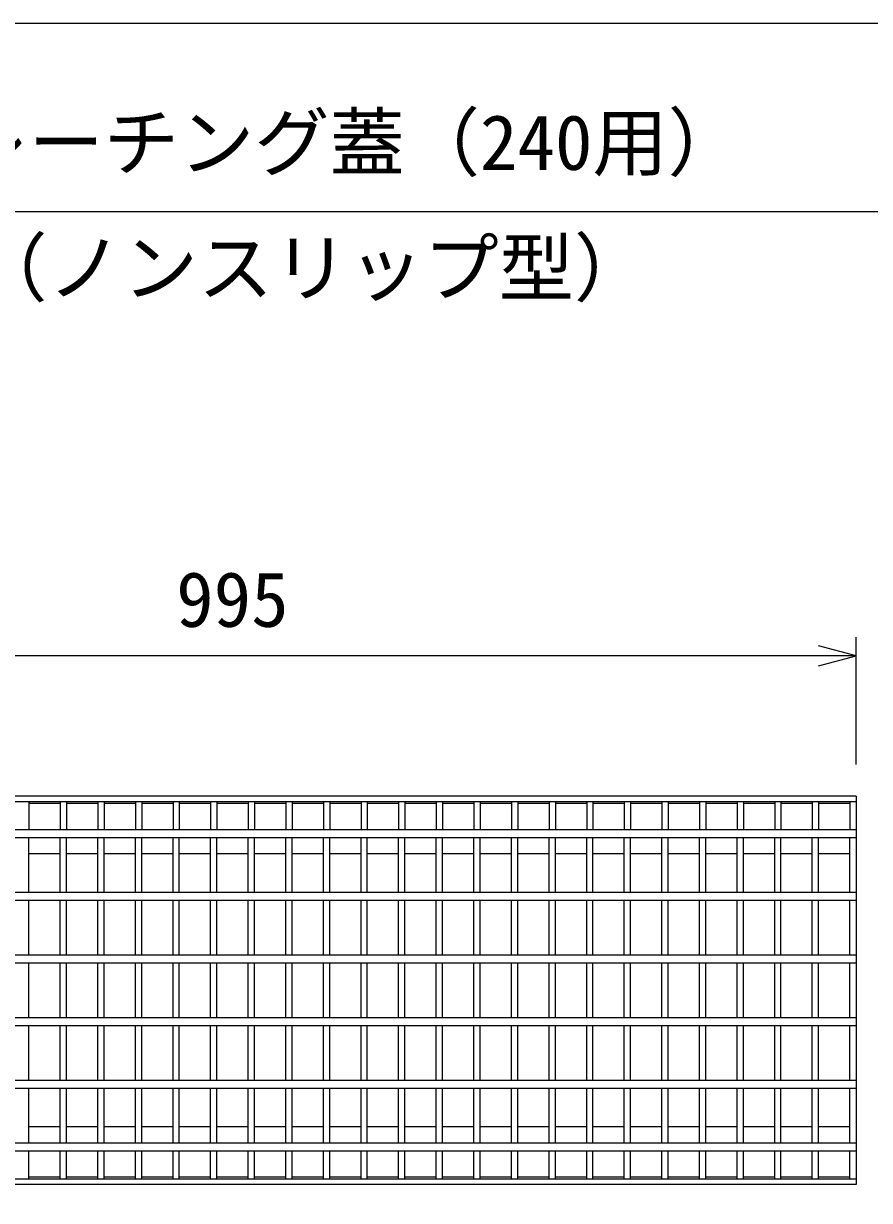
# Model space of a CAD drawing. Units: millimetres, scale not verified. Extents: x -33600 to 33600, y -11880 to 11880.
# Drawn here: x -30280 to -29605, y -5573 to -4634 of the extents above; entities that cross this region are included whole.
import ezdxf
from ezdxf.enums import TextEntityAlignment as Align

# ---------------------------------------------------------------- set-up
doc = ezdxf.new("R2010")
doc.units = ezdxf.units.MM
doc.header["$LTSCALE"] = 40
for name, color, linetype, lineweight in [('0-0_DIM', 7, 'Continuous', 25), ('0-2_HATCH', 6, 'Continuous', 25), ('0-6_TXT', 7, 'Continuous', 25)]:
    doc.layers.add(name, color=color, linetype=linetype, lineweight=lineweight)
doc.styles.add('ＭＳ ゴシック', font='')
doc.styles.get('ＭＳ ゴシック').set_extended_font_data('MS Gothic')

msp = doc.modelspace()

# ---------------------------------------------------------------- linework, layer by layer
at = {"layer": '0-0_DIM'}
for p, q in [((-29615.84, -5225.23), (-29615.84, -5123.65)), ((-29615.84, -5138.65), (-30610.84, -5138.65))]:
    msp.add_line(p, q, dxfattribs=at)
msp.add_lwpolyline([(-29645.84, -5146.68), (-29615.84, -5138.65), (-29645.84, -5130.61)], dxfattribs=at)
at = {"layer": '0-2_HATCH'}
for p, q in [((-29615.84, -5250.46), (-30610.84, -5250.46)), ((-29615.84, -5254.96), (-30610.84, -5254.96)), ((-30275.84, -5254.96), (-30275.84, -5277.46)), ((-30250.84, -5256.46), (-30275.84, -5256.46)), ((-30250.84, -5254.96), (-30250.84, -5277.46)), ((-30245.84, -5254.96), (-30245.84, -5277.46)), ((-30220.84, -5256.46), (-30245.84, -5256.46)), ((-30220.84, -5254.96), (-30220.84, -5277.46)), ((-30215.84, -5254.96), (-30215.84, -5277.46)), ((-30190.84, -5256.46), (-30215.84, -5256.46)), ((-30190.84, -5254.96), (-30190.84, -5277.46)), ((-30185.84, -5254.96), (-30185.84, -5277.46)), ((-30160.84, -5256.46), (-30185.84, -5256.46)), ((-30160.84, -5254.96), (-30160.84, -5277.46)), ((-30155.84, -5254.96), (-30155.84, -5277.46)), ((-30130.84, -5256.46), (-30155.84, -5256.46)), ((-30130.84, -5254.96), (-30130.84, -5277.46)), ((-30125.84, -5254.96), (-30125.84, -5277.46)), ((-30100.84, -5256.46), (-30125.84, -5256.46)), ((-30100.84, -5254.96), (-30100.84, -5277.46)), ((-30095.84, -5254.96), (-30095.84, -5277.46)), ((-30070.84, -5256.46), (-30095.84, -5256.46)), ((-30070.84, -5254.96), (-30070.84, -5277.46)), ((-30065.84, -5254.96), (-30065.84, -5277.46)), ((-30040.84, -5256.46), (-30065.84, -5256.46)), ((-30040.84, -5254.96), (-30040.84, -5277.46)), ((-30035.84, -5254.96), (-30035.84, -5277.46)), ((-30010.84, -5256.46), (-30035.84, -5256.46)), ((-30010.84, -5254.96), (-30010.84, -5277.46)), ((-30005.84, -5254.96), (-30005.84, -5277.46)), ((-29980.84, -5256.46), (-30005.84, -5256.46)), ((-29980.84, -5254.96), (-29980.84, -5277.46)), ((-29975.84, -5254.96), (-29975.84, -5277.46)), ((-29950.84, -5256.46), (-29975.84, -5256.46)), ((-29950.84, -5254.96), (-29950.84, -5277.46)), ((-29945.84, -5254.96), (-29945.84, -5277.46)), ((-29920.84, -5256.46), (-29945.84, -5256.46)), ((-29920.84, -5254.96), (-29920.84, -5277.46)), ((-29915.84, -5254.96), (-29915.84, -5277.46)), ((-29890.84, -5256.46), (-29915.84, -5256.46)), ((-29890.84, -5254.96), (-29890.84, -5277.46)), ((-29885.84, -5254.96), (-29885.84, -5277.46)), ((-29860.84, -5256.46), (-29885.84, -5256.46)), ((-29860.84, -5254.96), (-29860.84, -5277.46)), ((-29855.84, -5254.96), (-29855.84, -5277.46)), ((-29830.84, -5256.46), (-29855.84, -5256.46)), ((-29830.84, -5254.96), (-29830.84, -5277.46)), ((-29825.84, -5254.96), (-29825.84, -5277.46)), ((-29800.84, -5256.46), (-29825.84, -5256.46)), ((-29800.84, -5254.96), (-29800.84, -5277.46)), ((-29795.84, -5254.96), (-29795.84, -5277.46)), ((-29770.84, -5256.46), (-29795.84, -5256.46)), ((-29770.84, -5254.96), (-29770.84, -5277.46)), ((-29765.84, -5254.96), (-29765.84, -5277.46)), ((-29740.84, -5256.46), (-29765.84, -5256.46)), ((-29740.84, -5254.96), (-29740.84, -5277.46)), ((-29735.84, -5254.96), (-29735.84, -5277.46)), ((-29710.84, -5256.46), (-29735.84, -5256.46)), ((-29710.84, -5254.96), (-29710.84, -5277.46)), ((-29705.84, -5254.96), (-29705.84, -5277.46)), ((-29680.84, -5256.46), (-29705.84, -5256.46)), ((-29680.84, -5254.96), (-29680.84, -5277.46)), ((-29675.84, -5254.96), (-29675.84, -5277.46)), ((-29650.84, -5256.46), (-29675.84, -5256.46)), ((-29650.84, -5254.96), (-29650.84, -5277.46)), ((-29645.84, -5254.96), (-29645.84, -5277.46)), ((-29620.84, -5256.46), (-29645.84, -5256.46)), ((-29620.84, -5254.96), (-29620.84, -5277.46)), ((-29615.84, -5250.46), (-29615.84, -5560.46)), ((-29615.84, -5277.46), (-30610.84, -5277.46)), ((-30610.84, -5283.46), (-29615.84, -5283.46)), ((-30275.84, -5327.46), (-30275.84, -5283.46)), ((-30250.84, -5327.46), (-30250.84, -5283.46)), ((-30245.84, -5327.46), (-30245.84, -5283.46)), ((-30220.84, -5327.46), (-30220.84, -5283.46)), ((-30215.84, -5327.46), (-30215.84, -5283.46)), ((-30190.84, -5327.46), (-30190.84, -5283.46)), ((-30185.84, -5327.46), (-30185.84, -5283.46)), ((-30160.84, -5327.46), (-30160.84, -5283.46)), ((-30155.84, -5327.46), (-30155.84, -5283.46)), ((-30130.84, -5327.46), (-30130.84, -5283.46)), ((-30125.84, -5327.46), (-30125.84, -5283.46)), ((-30100.84, -5327.46), (-30100.84, -5283.46)), ((-30095.84, -5327.46), (-30095.84, -5283.46)), ((-30070.84, -5327.46), (-30070.84, -5283.46)), ((-30065.84, -5327.46), (-30065.84, -5283.46)), ((-30040.84, -5327.46), (-30040.84, -5283.46)), ((-30035.84, -5327.46), (-30035.84, -5283.46)), ((-30010.84, -5327.46), (-30010.84, -5283.46)), ((-30005.84, -5327.46), (-30005.84, -5283.46)), ((-29980.84, -5327.46), (-29980.84, -5283.46)), ((-29975.84, -5327.46), (-29975.84, -5283.46)), ((-29950.84, -5327.46), (-29950.84, -5283.46)), ((-29945.84, -5327.46), (-29945.84, -5283.46)), ((-29920.84, -5327.46), (-29920.84, -5283.46)), ((-29915.84, -5327.46), (-29915.84, -5283.46)), ((-29890.84, -5327.46), (-29890.84, -5283.46)), ((-29885.84, -5327.46), (-29885.84, -5283.46)), ((-29860.84, -5327.46), (-29860.84, -5283.46)), ((-29855.84, -5327.46), (-29855.84, -5283.46)), ((-29830.84, -5327.46), (-29830.84, -5283.46)), ((-29825.84, -5327.46), (-29825.84, -5283.46)), ((-29800.84, -5327.46), (-29800.84, -5283.46)), ((-29795.84, -5327.46), (-29795.84, -5283.46)), ((-29770.84, -5327.46), (-29770.84, -5283.46)), ((-29765.84, -5327.46), (-29765.84, -5283.46)), ((-29740.84, -5327.46), (-29740.84, -5283.46)), ((-29735.84, -5327.46), (-29735.84, -5283.46)), ((-29710.84, -5327.46), (-29710.84, -5283.46)), ((-29705.84, -5327.46), (-29705.84, -5283.46)), ((-29680.84, -5327.46), (-29680.84, -5283.46)), ((-29675.84, -5327.46), (-29675.84, -5283.46)), ((-29650.84, -5327.46), (-29650.84, -5283.46)), ((-29645.84, -5327.46), (-29645.84, -5283.46)), ((-29620.84, -5327.46), (-29620.84, -5283.46)), ((-30250.84, -5296.46), (-30275.84, -5296.46)), ((-30220.84, -5296.46), (-30245.84, -5296.46)), ((-30190.84, -5296.46), (-30215.84, -5296.46)), ((-30160.84, -5296.46), (-30185.84, -5296.46)), ((-30130.84, -5296.46), (-30155.84, -5296.46)), ((-30100.84, -5296.46), (-30125.84, -5296.46)), ((-30070.84, -5296.46), (-30095.84, -5296.46)), ((-30040.84, -5296.46), (-30065.84, -5296.46)), ((-30010.84, -5296.46), (-30035.84, -5296.46)), ((-29980.84, -5296.46), (-30005.84, -5296.46)), ((-29950.84, -5296.46), (-29975.84, -5296.46)), ((-29920.84, -5296.46), (-29945.84, -5296.46)), ((-29890.84, -5296.46), (-29915.84, -5296.46)), ((-29860.84, -5296.46), (-29885.84, -5296.46)), ((-29830.84, -5296.46), (-29855.84, -5296.46)), ((-29800.84, -5296.46), (-29825.84, -5296.46)), ((-29770.84, -5296.46), (-29795.84, -5296.46)), ((-29740.84, -5296.46), (-29765.84, -5296.46)), ((-29710.84, -5296.46), (-29735.84, -5296.46)), ((-29680.84, -5296.46), (-29705.84, -5296.46)), ((-29650.84, -5296.46), (-29675.84, -5296.46)), ((-29620.84, -5296.46), (-29645.84, -5296.46)), ((-29615.84, -5327.46), (-30610.84, -5327.46)), ((-30610.84, -5333.46), (-29615.84, -5333.46)), ((-30275.84, -5377.46), (-30275.84, -5333.46)), ((-30250.84, -5377.46), (-30250.84, -5333.46)), ((-30245.84, -5377.46), (-30245.84, -5333.46)), ((-30220.84, -5377.46), (-30220.84, -5333.46)), ((-30215.84, -5377.46), (-30215.84, -5333.46)), ((-30190.84, -5377.46), (-30190.84, -5333.46)), ((-30185.84, -5377.46), (-30185.84, -5333.46)), ((-30160.84, -5377.46), (-30160.84, -5333.46)), ((-30155.84, -5377.46), (-30155.84, -5333.46)), ((-30130.84, -5377.46), (-30130.84, -5333.46)), ((-30125.84, -5377.46), (-30125.84, -5333.46)), ((-30100.84, -5377.46), (-30100.84, -5333.46)), ((-30095.84, -5377.46), (-30095.84, -5333.46)), ((-30070.84, -5377.46), (-30070.84, -5333.46)), ((-30065.84, -5377.46), (-30065.84, -5333.46)), ((-30040.84, -5377.46), (-30040.84, -5333.46)), ((-30035.84, -5377.46), (-30035.84, -5333.46)), ((-30010.84, -5377.46), (-30010.84, -5333.46)), ((-30005.84, -5377.46), (-30005.84, -5333.46)), ((-29980.84, -5377.46), (-29980.84, -5333.46)), ((-29975.84, -5377.46), (-29975.84, -5333.46)), ((-29950.84, -5377.46), (-29950.84, -5333.46)), ((-29945.84, -5377.46), (-29945.84, -5333.46)), ((-29920.84, -5377.46), (-29920.84, -5333.46)), ((-29915.84, -5377.46), (-29915.84, -5333.46)), ((-29890.84, -5377.46), (-29890.84, -5333.46)), ((-29885.84, -5377.46), (-29885.84, -5333.46)), ((-29860.84, -5377.46), (-29860.84, -5333.46)), ((-29855.84, -5377.46), (-29855.84, -5333.46)), ((-29830.84, -5377.46), (-29830.84, -5333.46)), ((-29825.84, -5377.46), (-29825.84, -5333.46)), ((-29800.84, -5377.46), (-29800.84, -5333.46)), ((-29795.84, -5377.46), (-29795.84, -5333.46)), ((-29770.84, -5377.46), (-29770.84, -5333.46)), ((-29765.84, -5377.46), (-29765.84, -5333.46)), ((-29740.84, -5377.46), (-29740.84, -5333.46)), ((-29735.84, -5377.46), (-29735.84, -5333.46)), ((-29710.84, -5377.46), (-29710.84, -5333.46)), ((-29705.84, -5377.46), (-29705.84, -5333.46)), ((-29680.84, -5377.46), (-29680.84, -5333.46)), ((-29675.84, -5377.46), (-29675.84, -5333.46)), ((-29650.84, -5377.46), (-29650.84, -5333.46)), ((-29645.84, -5377.46), (-29645.84, -5333.46)), ((-29620.84, -5377.46), (-29620.84, -5333.46)), ((-29615.84, -5377.46), (-30610.84, -5377.46)), ((-30610.84, -5383.46), (-29615.84, -5383.46)), ((-30275.84, -5427.46), (-30275.84, -5383.46)), ((-30250.84, -5427.46), (-30250.84, -5383.46)), ((-30245.84, -5427.46), (-30245.84, -5383.46)), ((-30220.84, -5427.46), (-30220.84, -5383.46)), ((-30215.84, -5427.46), (-30215.84, -5383.46)), ((-30190.84, -5427.46), (-30190.84, -5383.46)), ((-30185.84, -5427.46), (-30185.84, -5383.46)), ((-30160.84, -5427.46), (-30160.84, -5383.46)), ((-30155.84, -5427.46), (-30155.84, -5383.46)), ((-30130.84, -5427.46), (-30130.84, -5383.46)), ((-30125.84, -5427.46), (-30125.84, -5383.46)), ((-30100.84, -5427.46), (-30100.84, -5383.46)), ((-30095.84, -5427.46), (-30095.84, -5383.46)), ((-30070.84, -5427.46), (-30070.84, -5383.46)), ((-30065.84, -5427.46), (-30065.84, -5383.46)), ((-30040.84, -5427.46), (-30040.84, -5383.46)), ((-30035.84, -5427.46), (-30035.84, -5383.46)), ((-30010.84, -5427.46), (-30010.84, -5383.46)), ((-30005.84, -5427.46), (-30005.84, -5383.46)), ((-29980.84, -5427.46), (-29980.84, -5383.46)), ((-29975.84, -5427.46), (-29975.84, -5383.46)), ((-29950.84, -5427.46), (-29950.84, -5383.46)), ((-29945.84, -5427.46), (-29945.84, -5383.46)), ((-29920.84, -5427.46), (-29920.84, -5383.46)), ((-29915.84, -5427.46), (-29915.84, -5383.46)), ((-29890.84, -5427.46), (-29890.84, -5383.46)), ((-29885.84, -5427.46), (-29885.84, -5383.46)), ((-29860.84, -5427.46), (-29860.84, -5383.46)), ((-29855.84, -5427.46), (-29855.84, -5383.46)), ((-29830.84, -5427.46), (-29830.84, -5383.46)), ((-29825.84, -5427.46), (-29825.84, -5383.46)), ((-29800.84, -5427.46), (-29800.84, -5383.46)), ((-29795.84, -5427.46), (-29795.84, -5383.46)), ((-29770.84, -5427.46), (-29770.84, -5383.46)), ((-29765.84, -5427.46), (-29765.84, -5383.46)), ((-29740.84, -5427.46), (-29740.84, -5383.46)), ((-29735.84, -5427.46), (-29735.84, -5383.46)), ((-29710.84, -5427.46), (-29710.84, -5383.46)), ((-29705.84, -5427.46), (-29705.84, -5383.46)), ((-29680.84, -5427.46), (-29680.84, -5383.46)), ((-29675.84, -5427.46), (-29675.84, -5383.46)), ((-29650.84, -5427.46), (-29650.84, -5383.46)), ((-29645.84, -5427.46), (-29645.84, -5383.46)), ((-29620.84, -5427.46), (-29620.84, -5383.46)), ((-29615.84, -5427.46), (-30610.84, -5427.46)), ((-30610.84, -5433.46), (-29615.84, -5433.46)), ((-30275.84, -5477.46), (-30275.84, -5433.46)), ((-30250.84, -5477.46), (-30250.84, -5433.46)), ((-30245.84, -5477.46), (-30245.84, -5433.46)), ((-30220.84, -5477.46), (-30220.84, -5433.46)), ((-30215.84, -5477.46), (-30215.84, -5433.46)), ((-30190.84, -5477.46), (-30190.84, -5433.46)), ((-30185.84, -5477.46), (-30185.84, -5433.46)), ((-30160.84, -5477.46), (-30160.84, -5433.46)), ((-30155.84, -5477.46), (-30155.84, -5433.46)), ((-30130.84, -5477.46), (-30130.84, -5433.46)), ((-30125.84, -5477.46), (-30125.84, -5433.46)), ((-30100.84, -5477.46), (-30100.84, -5433.46)), ((-30095.84, -5477.46), (-30095.84, -5433.46)), ((-30070.84, -5477.46), (-30070.84, -5433.46)), ((-30065.84, -5477.46), (-30065.84, -5433.46)), ((-30040.84, -5477.46), (-30040.84, -5433.46)), ((-30035.84, -5477.46), (-30035.84, -5433.46)), ((-30010.84, -5477.46), (-30010.84, -5433.46)), ((-30005.84, -5477.46), (-30005.84, -5433.46)), ((-29980.84, -5477.46), (-29980.84, -5433.46)), ((-29975.84, -5477.46), (-29975.84, -5433.46)), ((-29950.84, -5477.46), (-29950.84, -5433.46)), ((-29945.84, -5477.46), (-29945.84, -5433.46)), ((-29920.84, -5477.46), (-29920.84, -5433.46)), ((-29915.84, -5477.46), (-29915.84, -5433.46)), ((-29890.84, -5477.46), (-29890.84, -5433.46)), ((-29885.84, -5477.46), (-29885.84, -5433.46)), ((-29860.84, -5477.46), (-29860.84, -5433.46)), ((-29855.84, -5477.46), (-29855.84, -5433.46)), ((-29830.84, -5477.46), (-29830.84, -5433.46)), ((-29825.84, -5477.46), (-29825.84, -5433.46)), ((-29800.84, -5477.46), (-29800.84, -5433.46)), ((-29795.84, -5477.46), (-29795.84, -5433.46)), ((-29770.84, -5477.46), (-29770.84, -5433.46)), ((-29765.84, -5477.46), (-29765.84, -5433.46)), ((-29740.84, -5477.46), (-29740.84, -5433.46)), ((-29735.84, -5477.46), (-29735.84, -5433.46)), ((-29710.84, -5477.46), (-29710.84, -5433.46)), ((-29705.84, -5477.46), (-29705.84, -5433.46)), ((-29680.84, -5477.46), (-29680.84, -5433.46)), ((-29675.84, -5477.46), (-29675.84, -5433.46)), ((-29650.84, -5477.46), (-29650.84, -5433.46)), ((-29645.84, -5477.46), (-29645.84, -5433.46)), ((-29620.84, -5477.46), (-29620.84, -5433.46)), ((-29615.84, -5477.46), (-30610.84, -5477.46)), ((-30610.84, -5483.46), (-29615.84, -5483.46)), ((-30275.84, -5527.46), (-30275.84, -5483.46)), ((-30250.84, -5527.46), (-30250.84, -5483.46)), ((-30245.84, -5527.46), (-30245.84, -5483.46)), ((-30220.84, -5527.46), (-30220.84, -5483.46)), ((-30215.84, -5527.46), (-30215.84, -5483.46)), ((-30190.84, -5527.46), (-30190.84, -5483.46)), ((-30185.84, -5527.46), (-30185.84, -5483.46)), ((-30160.84, -5527.46), (-30160.84, -5483.46)), ((-30155.84, -5527.46), (-30155.84, -5483.46)), ((-30130.84, -5527.46), (-30130.84, -5483.46)), ((-30125.84, -5527.46), (-30125.84, -5483.46)), ((-30100.84, -5527.46), (-30100.84, -5483.46)), ((-30095.84, -5527.46), (-30095.84, -5483.46)), ((-30070.84, -5527.46), (-30070.84, -5483.46)), ((-30065.84, -5527.46), (-30065.84, -5483.46)), ((-30040.84, -5527.46), (-30040.84, -5483.46)), ((-30035.84, -5527.46), (-30035.84, -5483.46)), ((-30010.84, -5527.46), (-30010.84, -5483.46)), ((-30005.84, -5527.46), (-30005.84, -5483.46)), ((-29980.84, -5527.46), (-29980.84, -5483.46)), ((-29975.84, -5527.46), (-29975.84, -5483.46)), ((-29950.84, -5527.46), (-29950.84, -5483.46)), ((-29945.84, -5527.46), (-29945.84, -5483.46)), ((-29920.84, -5527.46), (-29920.84, -5483.46)), ((-29915.84, -5527.46), (-29915.84, -5483.46)), ((-29890.84, -5527.46), (-29890.84, -5483.46)), ((-29885.84, -5527.46), (-29885.84, -5483.46)), ((-29860.84, -5527.46), (-29860.84, -5483.46)), ((-29855.84, -5527.46), (-29855.84, -5483.46)), ((-29830.84, -5527.46), (-29830.84, -5483.46)), ((-29825.84, -5527.46), (-29825.84, -5483.46)), ((-29800.84, -5527.46), (-29800.84, -5483.46)), ((-29795.84, -5527.46), (-29795.84, -5483.46)), ((-29770.84, -5527.46), (-29770.84, -5483.46)), ((-29765.84, -5527.46), (-29765.84, -5483.46)), ((-29740.84, -5527.46), (-29740.84, -5483.46)), ((-29735.84, -5527.46), (-29735.84, -5483.46)), ((-29710.84, -5527.46), (-29710.84, -5483.46)), ((-29705.84, -5527.46), (-29705.84, -5483.46)), ((-29680.84, -5527.46), (-29680.84, -5483.46)), ((-29675.84, -5527.46), (-29675.84, -5483.46)), ((-29650.84, -5527.46), (-29650.84, -5483.46)), ((-29645.84, -5527.46), (-29645.84, -5483.46)), ((-29620.84, -5527.46), (-29620.84, -5483.46)), ((-30250.84, -5514.46), (-30275.84, -5514.46)), ((-30220.84, -5514.46), (-30245.84, -5514.46)), ((-30190.84, -5514.46), (-30215.84, -5514.46)), ((-30160.84, -5514.46), (-30185.84, -5514.46)), ((-30130.84, -5514.46), (-30155.84, -5514.46)), ((-30100.84, -5514.46), (-30125.84, -5514.46)), ((-30070.84, -5514.46), (-30095.84, -5514.46)), ((-30040.84, -5514.46), (-30065.84, -5514.46)), ((-30010.84, -5514.46), (-30035.84, -5514.46)), ((-29980.84, -5514.46), (-30005.84, -5514.46)), ((-29950.84, -5514.46), (-29975.84, -5514.46)), ((-29920.84, -5514.46), (-29945.84, -5514.46)), ((-29890.84, -5514.46), (-29915.84, -5514.46)), ((-29860.84, -5514.46), (-29885.84, -5514.46)), ((-29830.84, -5514.46), (-29855.84, -5514.46)), ((-29800.84, -5514.46), (-29825.84, -5514.46)), ((-29770.84, -5514.46), (-29795.84, -5514.46)), ((-29740.84, -5514.46), (-29765.84, -5514.46)), ((-29710.84, -5514.46), (-29735.84, -5514.46)), ((-29680.84, -5514.46), (-29705.84, -5514.46)), ((-29650.84, -5514.46), (-29675.84, -5514.46)), ((-29620.84, -5514.46), (-29645.84, -5514.46)), ((-29615.84, -5527.46), (-30610.84, -5527.46)), ((-30610.84, -5533.46), (-29615.84, -5533.46)), ((-30275.84, -5555.96), (-30275.84, -5533.46)), ((-30250.84, -5555.96), (-30250.84, -5533.46)), ((-30245.84, -5555.96), (-30245.84, -5533.46)), ((-30220.84, -5555.96), (-30220.84, -5533.46)), ((-30215.84, -5555.96), (-30215.84, -5533.46)), ((-30190.84, -5555.96), (-30190.84, -5533.46)), ((-30185.84, -5555.96), (-30185.84, -5533.46)), ((-30160.84, -5555.96), (-30160.84, -5533.46)), ((-30155.84, -5555.96), (-30155.84, -5533.46)), ((-30130.84, -5555.96), (-30130.84, -5533.46)), ((-30125.84, -5555.96), (-30125.84, -5533.46)), ((-30100.84, -5555.96), (-30100.84, -5533.46)), ((-30095.84, -5555.96), (-30095.84, -5533.46)), ((-30070.84, -5555.96), (-30070.84, -5533.46)), ((-30065.84, -5555.96), (-30065.84, -5533.46)), ((-30040.84, -5555.96), (-30040.84, -5533.46)), ((-30035.84, -5555.96), (-30035.84, -5533.46)), ((-30010.84, -5555.96), (-30010.84, -5533.46)), ((-30005.84, -5555.96), (-30005.84, -5533.46)), ((-29980.84, -5555.96), (-29980.84, -5533.46)), ((-29975.84, -5555.96), (-29975.84, -5533.46)), ((-29950.84, -5555.96), (-29950.84, -5533.46)), ((-29945.84, -5555.96), (-29945.84, -5533.46)), ((-29920.84, -5555.96), (-29920.84, -5533.46)), ((-29915.84, -5555.96), (-29915.84, -5533.46)), ((-29890.84, -5555.96), (-29890.84, -5533.46)), ((-29885.84, -5555.96), (-29885.84, -5533.46)), ((-29860.84, -5555.96), (-29860.84, -5533.46)), ((-29855.84, -5555.96), (-29855.84, -5533.46)), ((-29830.84, -5555.96), (-29830.84, -5533.46)), ((-29825.84, -5555.96), (-29825.84, -5533.46)), ((-29800.84, -5555.96), (-29800.84, -5533.46)), ((-29795.84, -5555.96), (-29795.84, -5533.46)), ((-29770.84, -5555.96), (-29770.84, -5533.46)), ((-29765.84, -5555.96), (-29765.84, -5533.46)), ((-29740.84, -5555.96), (-29740.84, -5533.46)), ((-29735.84, -5555.96), (-29735.84, -5533.46)), ((-29710.84, -5555.96), (-29710.84, -5533.46)), ((-29705.84, -5555.96), (-29705.84, -5533.46)), ((-29680.84, -5555.96), (-29680.84, -5533.46)), ((-29675.84, -5555.96), (-29675.84, -5533.46)), ((-29650.84, -5555.96), (-29650.84, -5533.46)), ((-29645.84, -5555.96), (-29645.84, -5533.46)), ((-29620.84, -5555.96), (-29620.84, -5533.46)), ((-29615.84, -5555.96), (-30610.84, -5555.96)), ((-30250.84, -5554.46), (-30275.84, -5554.46)), ((-30220.84, -5554.46), (-30245.84, -5554.46)), ((-30190.84, -5554.46), (-30215.84, -5554.46)), ((-30160.84, -5554.46), (-30185.84, -5554.46)), ((-30130.84, -5554.46), (-30155.84, -5554.46)), ((-30100.84, -5554.46), (-30125.84, -5554.46)), ((-30070.84, -5554.46), (-30095.84, -5554.46)), ((-30040.84, -5554.46), (-30065.84, -5554.46)), ((-30010.84, -5554.46), (-30035.84, -5554.46)), ((-29980.84, -5554.46), (-30005.84, -5554.46)), ((-29950.84, -5554.46), (-29975.84, -5554.46)), ((-29920.84, -5554.46), (-29945.84, -5554.46)), ((-29890.84, -5554.46), (-29915.84, -5554.46)), ((-29860.84, -5554.46), (-29885.84, -5554.46)), ((-29830.84, -5554.46), (-29855.84, -5554.46)), ((-29800.84, -5554.46), (-29825.84, -5554.46)), ((-29770.84, -5554.46), (-29795.84, -5554.46)), ((-29740.84, -5554.46), (-29765.84, -5554.46)), ((-29710.84, -5554.46), (-29735.84, -5554.46)), ((-29680.84, -5554.46), (-29705.84, -5554.46)), ((-29650.84, -5554.46), (-29675.84, -5554.46)), ((-29620.84, -5554.46), (-29645.84, -5554.46)), ((-29615.84, -5560.46), (-30610.84, -5560.46))]:
    msp.add_line(p, q, dxfattribs=at)
at = {"layer": '0-6_TXT'}
msp.add_line((-30558.8, -4784.13), (-29543.21, -4784.13), dxfattribs=at)
msp.add_lwpolyline([(-30951.01, -8234.13), (-29151.01, -8234.13), (-29151.01, -4634.13), (-30951.01, -4634.13)], close=True, dxfattribs=at)

# ---------------------------------------------------------------- texts
at = {"layer": '0-0_DIM', "style": 'ＭＳ ゴシック'}
msp.add_text('995', height=43.99, dxfattribs=at).set_placement((-30158.34, -5128.65), align=Align.BOTTOM_LEFT)
at = {"layer": '0-6_TXT', "style": 'ＭＳ ゴシック'}
for s, p in [('グレーチング蓋（240用）', (-30396.01, -4764.13)), ('（ノンスリップ型）', (-30321.01, -4864.13))]:
    msp.add_text(s, height=43.99, dxfattribs=at).set_placement(p, align=Align.BOTTOM_LEFT)

doc.saveas('drawing.dxf')
